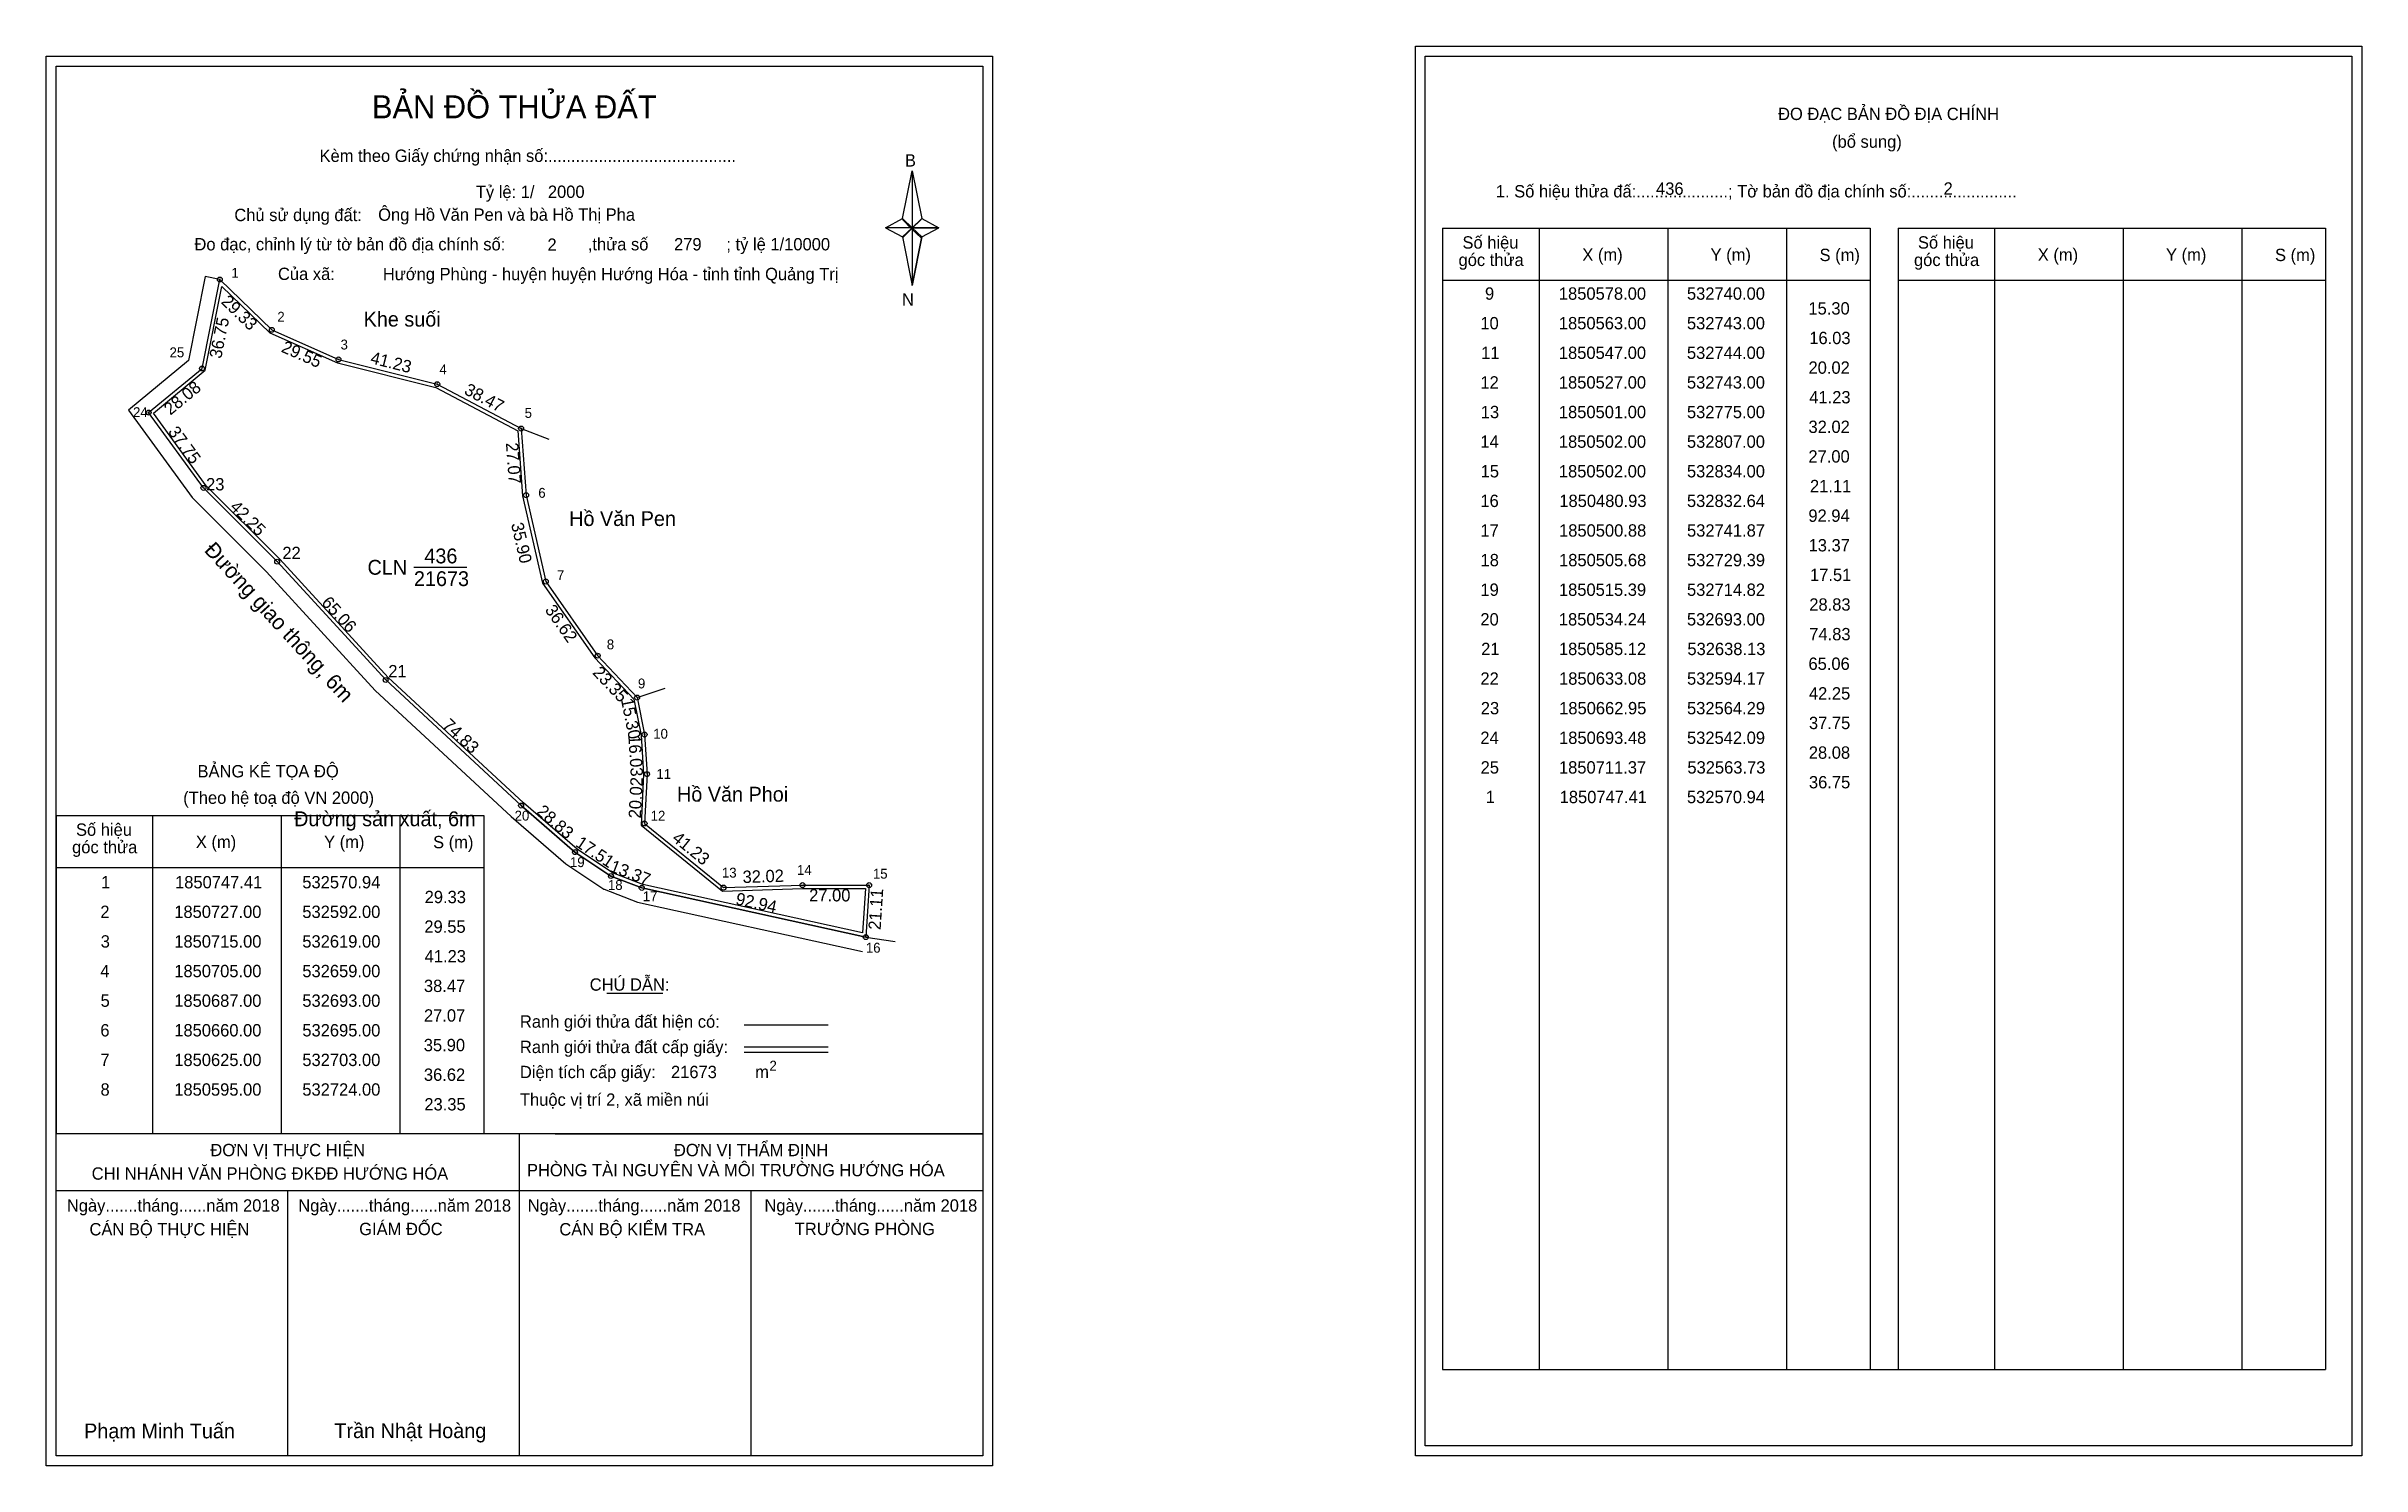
# Model space of a CAD drawing. Extents: x 532501 to 533439, y 1850267 to 1850842.
import ezdxf

# ---------------------------------------------------------------- set-up
doc = ezdxf.new("R2010")
doc.units = 0
for name, color, linetype in [('Level 1', 7, 'Continuous'), ('Level 10', 7, 'Continuous'), ('Level 11', 7, 'Continuous'), ('Level 13', 7, 'Continuous'), ('Level 27', 7, 'Continuous'), ('Level 3', 7, 'Continuous'), ('Level 36', 7, 'Continuous'), ('Level 49', 7, 'Continuous'), ('Level 5', 7, 'Continuous'), ('Level 53', 7, 'Continuous'), ('Level 55', 7, 'Continuous'), ('Level 6', 7, 'Continuous'), ('Level 60', 7, 'Continuous'), ('Level 63', 7, 'Continuous'), ('Level 9', 7, 'Continuous')]:
    doc.layers.add(name, color=color, linetype=linetype)

msp = doc.modelspace()

# ---------------------------------------------------------------- linework, layer by layer
at = {"layer": 'Level 1'}
for p, q in [((532504.64, 1850833.9), (532504.64, 1850833.9)), ((533059.28, 1850837.9), (533059.28, 1850837.9)), ((532847.48, 1850772.13), (532851.42, 1850791.41)), ((532851.42, 1850791.41), (532851.42, 1850768.36)), ((532851.42, 1850791.41), (532855.35, 1850772.13)), ((532840.59, 1850768.36), (532847.48, 1850772.13)), ((532847.48, 1850772.13), (532851.42, 1850768.36)), ((532851.12, 1850767.93), (532847.48, 1850771.69)), ((532851.42, 1850768.36), (532847.48, 1850764.68)), ((532851.12, 1850767.93), (532847.48, 1850764.24)), ((532847.48, 1850764.24), (532851.12, 1850767.93)), ((532855.06, 1850771.69), (532851.12, 1850767.93)), ((532851.12, 1850767.93), (532855.06, 1850771.69)), ((532855.06, 1850764.24), (532851.12, 1850767.93)), ((532855.35, 1850772.13), (532851.42, 1850768.36)), ((532851.42, 1850768.36), (532851.42, 1850744.96)), ((532851.42, 1850768.36), (532862.24, 1850768.36)), ((532851.42, 1850768.36), (532855.35, 1850764.68)), ((532855.35, 1850764.68), (532862.24, 1850768.36)), ((533066.35, 1850768.19), (533239.55, 1850768.19)), ((533105.53, 1850305.66), (533105.53, 1850768.19)), ((533157.67, 1850305.66), (533157.67, 1850768.19)), ((533205.62, 1850768.19), (533205.62, 1850305.66)), ((533239.55, 1850768.19), (533239.55, 1850305.66)), ((533250.86, 1850768.19), (533424.07, 1850768.19)), ((533290.04, 1850305.66), (533290.04, 1850768.19)), ((533342.19, 1850305.66), (533342.19, 1850768.19)), ((533390.13, 1850768.19), (533390.13, 1850305.66)), ((533424.07, 1850768.19), (533424.07, 1850305.66)), ((532847.48, 1850764.68), (532851.42, 1850744.96)), ((532855.35, 1850764.68), (532851.42, 1850744.96)), ((533066.35, 1850747.13), (533239.55, 1850747.13)), ((533250.86, 1850747.13), (533424.07, 1850747.13)), ((532504.63, 1850530.24), (532677.83, 1850530.24)), ((532543.81, 1850401.19), (532543.81, 1850530.24)), ((532595.96, 1850401.19), (532595.96, 1850530.24)), ((532643.9, 1850530.24), (532643.9, 1850401.19)), ((532504.63, 1850509.19), (532677.83, 1850509.19)), ((532727.66, 1850458.21), (532750.47, 1850458.21)), ((532783.39, 1850445.4), (532817.41, 1850445.4)), ((532783.39, 1850436.51), (532817.41, 1850436.51)), ((532783.39, 1850434.32), (532817.41, 1850434.32)), ((532718.29, 1850401.19), (532504.63, 1850401.19)), ((532880.03, 1850401.19), (532670.35, 1850401.19)), ((532692.33, 1850270.75), (532692.33, 1850401.19)), ((532706.83, 1850401.19), (532880.03, 1850401.19)), ((532880.03, 1850378.09), (532504.63, 1850378.09)), ((532598.48, 1850270.75), (532598.48, 1850378.09)), ((532786.18, 1850270.75), (532786.18, 1850378.09)), ((533066.35, 1850305.66), (533424.07, 1850305.66)), ((532880.03, 1850270.75), (532880.03, 1850270.75)), ((533434.68, 1850274.75), (533434.68, 1850274.75))]:
    msp.add_line(p, q, dxfattribs=at)
for points in [[(532847.48, 1850772.13), (532851.42, 1850791.41), (532851.42, 1850768.36)], [(532840.59, 1850768.36), (532847.48, 1850764.68), (532851.42, 1850768.36)], [(532851.42, 1850768.36), (532855.35, 1850772.13), (532862.24, 1850768.36)], [(532851.42, 1850768.36), (532851.42, 1850744.96), (532855.35, 1850764.68)]]:
    msp.add_lwpolyline(points, close=True, dxfattribs=at)
at = {"layer": 'Level 10'}
for p, q in [((532564.29, 1850662.95), (532594.17, 1850633.08)), ((532638.13, 1850585.12), (532693, 1850534.24)), ((532693, 1850534.24), (532714.82, 1850515.39)), ((532714.82, 1850515.39), (532729.39, 1850505.68)), ((532729.39, 1850505.68), (532741.87, 1850500.88)), ((532726.53, 1850500.37), (532726.61, 1850500.32)), ((532726.61, 1850500.32), (532740.13, 1850495.12)), ((532740.13, 1850495.12), (532831.36, 1850475.07)), ((532741.87, 1850500.88), (532832.64, 1850480.93))]:
    msp.add_line(p, q, dxfattribs=at)
msp.add_lwpolyline([(532565.06, 1850748.59), (532558.27, 1850714.63), (532533.91, 1850694.52), (532559.71, 1850659.05), (532589.83, 1850628.92), (532633.87, 1850580.88), (532689, 1850529.76), (532711.18, 1850510.61), (532726.53, 1850500.37)], dxfattribs=at)
for points in [[(532570.94, 1850747.41), (532592, 1850727), (532619, 1850715), (532659, 1850705), (532693, 1850687), (532695, 1850660), (532703, 1850625), (532724, 1850595), (532740, 1850578), (532743, 1850563), (532744, 1850547), (532743, 1850527), (532775, 1850501), (532807, 1850502), (532834, 1850502), (532832.64, 1850480.93), (532741.87, 1850500.88), (532729.39, 1850505.68), (532714.82, 1850515.39), (532693, 1850534.24), (532638.13, 1850585.12), (532594.17, 1850633.08), (532564.29, 1850662.95), (532542.09, 1850693.48), (532563.73, 1850711.37)], [(532571.81, 1850744.62), (532591.2, 1850725.82), (532618.54, 1850713.67), (532658.5, 1850703.68), (532691.66, 1850686.12), (532693.61, 1850659.79), (532701.7, 1850624.42), (532722.91, 1850594.11), (532738.71, 1850577.33), (532741.61, 1850562.82), (532742.6, 1850546.99), (532741.57, 1850526.36), (532774.52, 1850499.58), (532807.02, 1850500.6), (532832.51, 1850500.6), (532831.35, 1850482.65), (532742.27, 1850502.22), (532730.04, 1850506.93), (532715.67, 1850516.51), (532693.93, 1850535.28), (532639.12, 1850586.11), (532595.18, 1850634.05), (532565.36, 1850663.86), (532544, 1850693.24), (532565.01, 1850710.61)]]:
    msp.add_lwpolyline(points, close=True, dxfattribs=at)
at = {"layer": 'Level 11'}
for centre in [(532570.94, 1850747.41), (532570.94, 1850747.41), (532592, 1850727), (532563.73, 1850711.37), (532619, 1850715), (532659, 1850705), (532542.09, 1850693.48), (532693, 1850687), (532564.29, 1850662.95), (532695, 1850660), (532594.17, 1850633.08), (532703, 1850625), (532724, 1850595), (532638.13, 1850585.12), (532740, 1850578), (532743, 1850563), (532744, 1850547), (532693, 1850534.24), (532743, 1850527), (532714.82, 1850515.39), (532729.39, 1850505.68), (532807, 1850502), (532834, 1850502), (532741.87, 1850500.88), (532775, 1850501), (532832.64, 1850480.93)]:
    msp.add_circle(centre, 1, dxfattribs=at)
at = {"layer": 'Level 27'}
for p, q in [((532570.94, 1850747.41), (532565.06, 1850748.59)), ((532693, 1850687), (532704.2, 1850682.69)), ((532740, 1850578), (532751.38, 1850581.8)), ((532832.64, 1850480.93), (532844.51, 1850479.19))]:
    msp.add_line(p, q, dxfattribs=at)
at = {"layer": 'Level 3'}
for p, q in [((533066.35, 1850768.19), (533066.35, 1850305.66)), ((533250.86, 1850768.19), (533250.86, 1850305.66)), ((532504.63, 1850530.24), (532504.63, 1850401.19))]:
    msp.add_line(p, q, dxfattribs=at)
at = {"layer": 'Level 5'}
msp.add_line((532677.83, 1850530.24), (532677.83, 1850401.15), dxfattribs=at)
at = {"layer": 'Level 63'}
for points in [[(533055.29, 1850841.9), (533438.69, 1850841.9), (533438.69, 1850270.75), (533055.29, 1850270.75)], [(532500.63, 1850837.9), (532884.03, 1850837.9), (532884.03, 1850266.75), (532500.63, 1850266.75)], [(532504.63, 1850833.9), (532880.03, 1850833.9), (532880.03, 1850270.75), (532504.63, 1850270.75)], [(533059.29, 1850837.9), (533434.69, 1850837.9), (533434.69, 1850274.75), (533059.29, 1850274.75)]]:
    msp.add_lwpolyline(points, close=True, dxfattribs=at)
at = {"layer": 'Level 9'}
msp.add_line((532649.55, 1850630.78), (532671.01, 1850630.78), dxfattribs=at)

# ---------------------------------------------------------------- texts
at = {"layer": 'Level 1'}
for s, height, p in [('BẢN ĐỒ THỬA ĐẤT', 9.3313, (532632.57, 1850812.71)), ('ĐO ĐẠC BẢN ĐỒ ĐỊA CHÍNH', 5, (533202.24, 1850812.02)), ('(bổ sung)', 5, (533224.12, 1850800.78)), ('Kèm theo Giấy chứng nhận số:.........................................', 5, (532611.33, 1850795.05)), ('B', 5, (532848.5, 1850793.17)), ('1. Số hiệu thửa đấ:....................; Tờ bản đồ địa chính số:.......................', 5, (533087.9, 1850780.66)), ('Chủ sử dụng đất:', 5, (532576.81, 1850771.06)), ('Đo đạc, chỉnh lý từ tờ bản đồ địa chính số:                  ,thửa số                 ; tỷ lệ 1/10000', 5, (532560.65, 1850759.2)), ('Số hiệu', 5, (533074.38, 1850759.92)), ('Số hiệu', 5, (533258.9, 1850759.92)), ('góc thửa', 5, (533072.79, 1850752.86)), ('X (m)', 5, (533122.94, 1850754.97)), ('Y (m)', 5, (533174.9, 1850754.97)), ('S (m)', 5, (533219.05, 1850754.87)), ('góc thửa', 5, (533257.31, 1850752.86)), ('X (m)', 5, (533307.46, 1850754.97)), ('Y (m)', 5, (533359.41, 1850754.97)), ('S (m)', 5, (533403.57, 1850754.87)), ('Của xã:', 5, (532594.49, 1850747.2)), ('N', 5, (532847.3, 1850736.83)), ('BẢNG KÊ TỌA ĐỘ', 5, (532561.9, 1850545.65)), ('(Theo hệ toạ độ VN 2000)', 5, (532556.1, 1850534.93)), ('Số hiệu', 5, (532512.66, 1850521.98)), ('X (m)', 5, (532561.22, 1850517.03)), ('Y (m)', 5, (532613.18, 1850517.03)), ('S (m)', 5, (532657.34, 1850516.93)), ('góc thửa', 5, (532511.08, 1850514.92)), ('CHÚ DẪN:', 5, (532720.78, 1850459.22)), ('Ranh giới thửa đất hiện có:', 5, (532692.52, 1850444.22)), ('Ranh giới thửa đất cấp giấy:', 5, (532692.52, 1850433.94)), ('Diện tích cấp giấy:', 5, (532692.52, 1850423.78)), ('m', 5, (532787.83, 1850423.82)), ('2', 4, (532793.62, 1850426.84)), ('Thuộc vị trí 2, xã miền núi', 5, (532692.52, 1850412.58)), ('ĐƠN VỊ THỰC HIỆN', 5, (532567.1, 1850392.16)), ('PHÒNG TÀI NGUYÊN VÀ MÔI TRƯỜNG HƯỚNG HÓA', 5, (532695.36, 1850384.02)), ('ĐƠN VỊ THẨM ĐỊNH', 5, (532754.91, 1850392.16)), ('CHI NHÁNH VĂN PHÒNG ĐKĐĐ HƯỚNG HÓA', 5, (532519.02, 1850382.64)), ('Ngày.......tháng......năm 2018', 5, (532508.97, 1850369.69)), ('Ngày.......tháng......năm 2018', 5, (532602.71, 1850369.69)), ('Ngày.......tháng......năm 2018', 5, (532695.66, 1850369.69)), ('Ngày.......tháng......năm 2018', 5, (532791.58, 1850369.69)), ('CÁN BỘ THỰC HIỆN', 5, (532518.13, 1850360.06)), ('GIÁM ĐỐC', 5, (532627.4, 1850360.18)), ('CÁN BỘ KIỂM TRA', 5, (532708.48, 1850360.06)), ('TRƯỞNG PHÒNG', 5, (532803.86, 1850360.18)), ('Phạm Minh Tuấn', 6, (532515.95, 1850277.83)), ('Trần Nhật Hoàng', 6, (532617.34, 1850277.93))]:
    msp.add_text(s, height=height, dxfattribs=at).set_placement(p)
at = {"layer": 'Level 11'}
msp.add_text('Tỷ lệ: 1/', height=5, dxfattribs=at).set_placement((532674.65, 1850780.42))
at = {"layer": 'Level 13'}
for s, p in [('CLN', (532630.76, 1850627.78)), ('436', (532653.8, 1850632.38)), ('21673', (532649.57, 1850623.18))]:
    msp.add_text(s, height=6, dxfattribs=at).set_placement(p)
at = {"layer": 'Level 36'}
for s, p in [('Khe suối', (532629.18, 1850728.34)), ('.', (532718.72, 1850647.52)), ('.', (532763.8, 1850535.84)), ('.', (532621.63, 1850525.88))]:
    msp.add_text(s, height=6, dxfattribs=at).set_placement(p)
at = {"layer": 'Level 49'}
for s, height, rotation, p in [('29.33', 5, 315.89798, (532571.13, 1850738.04)), ('36.75', 5, 78.68701, (532571.49, 1850715.1)), ('29.55', 5, 336.03751, (532595.45, 1850718.25)), ('41.23', 5, 345.96376, (532631.62, 1850713.49)), ('28.08', 5, 39.58087, (532550.87, 1850692.18)), ('38.47', 5, 332.10273, (532669.55, 1850701.22)), ('37.75', 5, 306.02291, (532549.74, 1850685.68)), ('27.07', 5, 274.23639, (532686.82, 1850681.14)), ('42.25', 5, 315.00959, (532574.66, 1850654.85)), ('35.90', 5, 282.875, (532688.9, 1850648.31)), ('Đường giao thông, 6m', 6.25, 312.50828, (532564.28, 1850637.46)), ('65.06', 5, 312.50828, (532611.81, 1850616.2)), ('36.62', 5, 304.99202, (532702.43, 1850613.49)), ('23.35', 5, 313.2643, (532721.66, 1850587.85)), ('15.30', 5, 281.30993, (532733.42, 1850577.23)), ('74.83', 5, 317.16077, (532660.78, 1850566.29)), ('16.03', 5, 273.57633, (532736.41, 1850562.58)), ('20.02', 5, 87.13759, (532741.49, 1850528.93)), ('28.83', 5, 319.17671, (532698.9, 1850531.26)), ('17.51', 5, 326.31901, (532714.67, 1850518.01)), ('41.23', 5, 320.90614, (532753.8, 1850520.29)), ('13.37', 5, 338.96249, (532728.6, 1850507.7)), ('32.02', 5, 1.78991, (532782.8, 1850502.84)), ('92.94', 5, 347.60426, (532779.61, 1850494.22)), ('21.11', 5, 86.30687, (532838.65, 1850483.73))]:
    msp.add_text(s, height=height, rotation=rotation, dxfattribs=at).set_placement(p)
msp.add_text('27.00', height=5, dxfattribs=at).set_placement((532809.68, 1850495.4))
at = {"layer": 'Level 53'}
for s, p in [('9', (533083.5, 1850739.21)), ('1850578.00', (533113.43, 1850739.21)), ('532740.00', (533165.32, 1850739.21)), ('15.30', (533214.53, 1850733.21)), ('10', (533081.63, 1850727.21)), ('1850563.00', (533113.43, 1850727.21)), ('532743.00', (533165.32, 1850727.21)), ('11', (533081.95, 1850715.21)), ('1850547.00', (533113.43, 1850715.21)), ('532744.00', (533165.32, 1850715.21)), ('16.03', (533214.88, 1850721.21)), ('20.02', (533214.57, 1850709.21)), ('12', (533081.65, 1850703.21)), ('1850527.00', (533113.43, 1850703.21)), ('532743.00', (533165.32, 1850703.21)), ('41.23', (533214.88, 1850697.21)), ('13', (533081.8, 1850691.21)), ('1850501.00', (533113.43, 1850691.21)), ('532775.00', (533165.32, 1850691.21)), ('32.02', (533214.57, 1850685.21)), ('14', (533081.62, 1850679.21)), ('1850502.00', (533113.43, 1850679.21)), ('532807.00', (533165.32, 1850679.21)), ('15', (533081.74, 1850667.21)), ('1850502.00', (533113.43, 1850667.21)), ('532834.00', (533165.32, 1850667.21)), ('27.00', (533214.53, 1850673.21)), ('21.11', (533215.17, 1850661.21)), ('16', (533081.64, 1850655.21)), ('1850480.93', (533113.61, 1850655.21)), ('532832.64', (533165.32, 1850655.21)), ('92.94', (533214.52, 1850649.21)), ('17', (533081.66, 1850643.21)), ('1850500.88', (533113.51, 1850643.21)), ('532741.87', (533165.35, 1850643.21)), ('18', (533081.7, 1850631.21)), ('1850505.68', (533113.51, 1850631.21)), ('532729.39', (533165.35, 1850631.21)), ('13.37', (533214.6, 1850637.21)), ('19', (533081.65, 1850619.21)), ('1850515.39', (533113.46, 1850619.21)), ('532714.82', (533165.34, 1850619.21)), ('17.51', (533215.17, 1850625.21)), ('28.83', (533214.88, 1850613.21)), ('20', (533081.63, 1850607.21)), ('1850534.24', (533113.43, 1850607.21)), ('532693.00', (533165.32, 1850607.21)), ('74.83', (533214.88, 1850601.21)), ('21', (533081.95, 1850595.21)), ('1850585.12', (533113.46, 1850595.21)), ('532638.13', (533165.5, 1850595.21)), ('22', (533081.65, 1850583.21)), ('1850633.08', (533113.51, 1850583.21)), ('532594.17', (533165.35, 1850583.21)), ('65.06', (533214.55, 1850589.21)), ('42.25', (533214.75, 1850577.21)), ('23', (533081.8, 1850571.21)), ('1850662.95', (533113.55, 1850571.21)), ('532564.29', (533165.35, 1850571.21)), ('37.75', (533214.75, 1850565.21)), ('24', (533081.62, 1850559.21)), ('1850693.48', (533113.51, 1850559.21)), ('532542.09', (533165.35, 1850559.21)), ('25', (533081.74, 1850547.21)), ('1850711.37', (533113.47, 1850547.21)), ('532563.73', (533165.5, 1850547.21)), ('28.08', (533214.69, 1850553.21)), ('1', (533083.79, 1850535.21)), ('1850747.41', (533113.75, 1850535.21)), ('532570.94', (533165.32, 1850535.21)), ('36.75', (533214.75, 1850541.21)), ('1', (532522.83, 1850500.69)), ('1850747.41', (532552.79, 1850500.69)), ('532570.94', (532604.35, 1850500.69)), ('2', (532522.53, 1850488.69)), ('1850727.00', (532552.47, 1850488.69)), ('532592.00', (532604.36, 1850488.69)), ('29.33', (532653.92, 1850494.69)), ('29.55', (532653.79, 1850482.69)), ('3', (532522.68, 1850476.69)), ('1850715.00', (532552.47, 1850476.69)), ('532619.00', (532604.36, 1850476.69)), ('41.23', (532653.92, 1850470.69)), ('4', (532522.5, 1850464.69)), ('1850705.00', (532552.47, 1850464.69)), ('532659.00', (532604.36, 1850464.69)), ('5', (532522.62, 1850452.69)), ('1850687.00', (532552.47, 1850452.69)), ('532693.00', (532604.36, 1850452.69)), ('38.47', (532653.63, 1850458.69)), ('27.07', (532653.63, 1850446.69)), ('6', (532522.52, 1850440.69)), ('1850660.00', (532552.47, 1850440.69)), ('532695.00', (532604.36, 1850440.69)), ('35.90', (532653.56, 1850434.69)), ('7', (532522.54, 1850428.69)), ('1850625.00', (532552.47, 1850428.69)), ('532703.00', (532604.36, 1850428.69)), ('36.62', (532653.61, 1850422.69)), ('8', (532522.59, 1850416.69)), ('1850595.00', (532552.47, 1850416.69)), ('532724.00', (532604.36, 1850416.69)), ('23.35', (532653.79, 1850410.69))]:
    msp.add_text(s, height=5, dxfattribs=at).set_placement(p)
at = {"layer": 'Level 55'}
for s, height, p in [('1', 0.8, (532570.72, 1850747.41)), ('0', 0.22, (532570.86, 1850747.19)), ('0', 0.22, (532570.86, 1850747.19)), ('0', 0.22, (532570.86, 1850747.19)), ('2', 0.8, (532591.73, 1850727)), ('0', 0.22, (532591.92, 1850726.78)), ('0', 0.22, (532591.92, 1850726.78)), ('25', 0.8, (532563.18, 1850711.37)), ('0', 0.22, (532563.65, 1850711.15)), ('3', 0.8, (532618.75, 1850715)), ('0', 0.22, (532618.92, 1850714.78)), ('0', 0.22, (532618.92, 1850714.78)), ('4', 0.8, (532658.72, 1850705)), ('0', 0.22, (532658.92, 1850704.78)), ('0', 0.22, (532658.92, 1850704.78)), ('24', 0.8, (532541.52, 1850693.48)), ('0', 0.22, (532542.01, 1850693.26)), ('5', 0.8, (532692.74, 1850687)), ('0', 0.22, (532692.92, 1850686.78)), ('0', 0.22, (532692.92, 1850686.78)), ('0', 0.22, (532692.92, 1850686.78)), ('0', 0.22, (532692.92, 1850686.78)), ('23', 0.8, (532563.75, 1850662.95)), ('0', 0.22, (532564.21, 1850662.73)), ('6', 0.8, (532694.73, 1850660)), ('0', 0.22, (532694.92, 1850659.78)), ('0', 0.22, (532694.92, 1850659.78)), ('22', 0.8, (532593.6, 1850633.08)), ('0', 0.22, (532594.09, 1850632.86)), ('7', 0.8, (532702.73, 1850625)), ('0', 0.22, (532702.92, 1850624.78)), ('0', 0.22, (532702.92, 1850624.78)), ('8', 0.8, (532723.74, 1850595)), ('0', 0.22, (532723.92, 1850594.78)), ('0', 0.22, (532723.92, 1850594.78)), ('21', 0.8, (532637.61, 1850585.12)), ('0', 0.22, (532638.05, 1850584.9)), ('9', 0.8, (532739.73, 1850578)), ('0', 0.22, (532739.92, 1850577.78)), ('0', 0.22, (532739.92, 1850577.78)), ('0', 0.22, (532739.92, 1850577.78)), ('10', 0.8, (532742.43, 1850563)), ('0', 0.22, (532742.92, 1850562.78)), ('11', 0.8, (532743.48, 1850547)), ('0', 0.22, (532743.92, 1850546.78)), ('20', 0.8, (532692.43, 1850534.24)), ('0', 0.22, (532692.92, 1850534.02)), ('12', 0.8, (532742.43, 1850527)), ('0', 0.22, (532742.92, 1850526.78)), ('19', 0.8, (532714.25, 1850515.39)), ('0', 0.22, (532714.74, 1850515.17)), ('18', 0.8, (532728.83, 1850505.68)), ('0', 0.22, (532729.31, 1850505.46)), ('14', 0.8, (532806.43, 1850502)), ('15', 0.8, (532833.45, 1850502)), ('17', 0.8, (532741.31, 1850500.88)), ('0', 0.22, (532741.79, 1850500.66)), ('13', 0.8, (532774.46, 1850501)), ('0', 0.22, (532774.92, 1850500.78)), ('0', 0.22, (532806.92, 1850501.78)), ('0', 0.22, (532833.92, 1850501.78)), ('16', 0.8, (532832.07, 1850480.93)), ('0', 0.22, (532832.56, 1850480.71)), ('0', 0.22, (532832.56, 1850480.71))]:
    msp.add_text(s, height=height, dxfattribs=at).set_placement(p)
at = {"layer": 'Level 6'}
for s, p in [('2000', (532703.84, 1850780.46)), ('436', (533152.8, 1850781.74)), ('2', (533269.29, 1850781.78)), ('Ông Hồ Văn Pen và bà Hồ Thị Pha', (532635.08, 1850771.2)), ('2', (532703.68, 1850759.02)), ('279', (532754.95, 1850759.18)), (' Hướng Phùng - huyện huyện Hướng Hóa - tỉnh tỉnh Quảng Trị', (532635.11, 1850747.12)), ('21673', (532753.71, 1850423.79))]:
    msp.add_text(s, height=5, dxfattribs=at).set_placement(p)
at = {"layer": 'Level 60'}
for s, p in [('Hồ Văn Pen', (532712.46, 1850647.52)), ('Hồ Văn Phoi', (532756.15, 1850535.84)), ('Đường sản xuất, 6m', (532601.02, 1850525.88))]:
    msp.add_text(s, height=6, dxfattribs=at).set_placement(p)
at = {"layer": 'Level 9'}
for s, height, p in [('1', 4, (532575.63, 1850748.1)), ('2', 4, (532594.23, 1850730.3)), ('25', 4, (532550.57, 1850715.88)), ('3', 4, (532619.85, 1850719.05)), ('4', 4, (532659.91, 1850708.98)), ('24', 4, (532535.77, 1850691.64)), ('5', 4, (532694.43, 1850691.33)), ('23', 5, (532565.36, 1850661.95)), ('6', 4, (532699.96, 1850658.95)), ('22', 5, (532596.27, 1850634.09)), ('7', 4, (532707.5, 1850625.6)), ('8', 4, (532727.71, 1850597.54)), ('21', 5, (532639.18, 1850586.2)), ('9', 4, (532740.33, 1850581.71)), ('10', 4, (532746.52, 1850561.33)), ('11', 4, (532747.81, 1850545.04)), ('20', 4, (532690.36, 1850528.14)), ('12', 4, (532745.48, 1850528.11)), ('19', 4, (532712.78, 1850509.31)), ('18', 4, (532728.17, 1850500.06)), ('13', 4, (532774.34, 1850505.06)), ('14', 4, (532804.76, 1850506.14)), ('15', 4, (532835.52, 1850504.62)), ('17', 4, (532742.3, 1850495.48)), ('16', 4, (532832.67, 1850474.63))]:
    msp.add_text(s, height=height, dxfattribs=at).set_placement(p)

doc.saveas('drawing.dxf')
